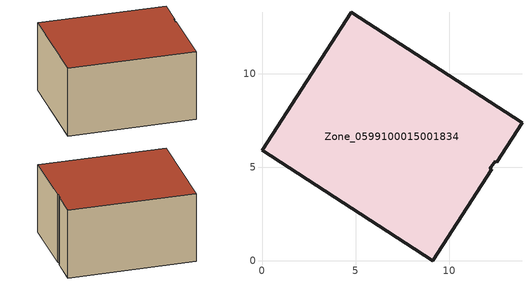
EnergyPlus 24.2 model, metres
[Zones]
Zone_0599100015001834
 floor ground (C_G): 0,5.91 4.77,13.29 13.9,7.38 12.54,5.28 12.47,5.32 12.18,4.93 12.29,4.89 9.13,0 z0.74
 wall outside (C_F): 4.77,13.29 0,5.91 9.13,0 12.29,4.89 12.18,4.93 12.47,5.32 12.54,5.28 13.9,7.38 4.77,13.29 z0.74:6.85
 roof outside (C_R): 12.47,5.32 12.54,5.28 13.9,7.38 4.77,13.29 0,5.91 9.13,0 12.29,4.89 12.18,4.93 z6.85
[BUILDING]
Pand.0599100015001834: North Axis=0; Terrain=City; Loads Convergence Tolerance Value=0.04; Temperature Convergence Tolerance Value=0.4; Solar Distribution=FullExterior; Maximum Number of Warmup Days=25; Minimum Number of Warmup Days=1
[Site:Location]
Rotterdam.The.Hague.AP_ZH_NLD Design_Conditions: Latitude=51.96; Longitude=4.45; Time Zone=1; Elevation=-4.5
[SITE:GROUNDTEMPERATURE:BUILDINGSURFACE]
18, 18, 18, 18, 18, 18, 18, 18, 18, 18, 18, 18
[MATERIAL] Thermal Absorptance=0.9; Solar Absorptance=0.7; Visible Absorptance=0.7
Name | Roughness | Thickness | Conductivity | Density | Specific Heat
G.D.1965-1974 | MediumSmooth | 0.15 | 0.882353 | 540 | 1210
F.D.1965-1974 | Rough | 0.3 | 0.697674 | 1920 | 840
R.D.1965-1974 | MediumRough | 0.2 | 0.232558 | 1500 | 1000
[CONSTRUCTION]
C_G: G.D.1965-1974
C_F: F.D.1965-1974
C_R: R.D.1965-1974
[ZONE]
Zone_0599100015001834: Type=1; Multiplier=1; Ceiling Height=Autocalculate; Volume=Autocalculate; Floor Area=autocalculate; Part of Total Floor Area=Yes
[ZONEINFILTRATION:DESIGNFLOWRATE]
Infil_Zone_0599100015001834: Zone or ZoneList or Space or SpaceList=Zone_0599100015001834; Schedule=AlwaysOn; Design Flow Rate Calculation Method=Flow/Area; Flow Rate per Floor Area=0.0042; Constant Term Coefficient=1; Temperature Term Coefficient=0; Velocity Term Coefficient=0; Velocity Squared Term Coefficient=0
[HVACTEMPLATE:ZONE:IDEALLOADSAIRSYSTEM]
Zone_0599100015001834: Maximum Heating Supply Air Temperature=50; Minimum Cooling Supply Air Temperature=13; Maximum Heating Supply Air Humidity Ratio=0.0156; Minimum Cooling Supply Air Humidity Ratio=0.0077; Heating Limit=NoLimit; Cooling Limit=NoLimit; Dehumidification Control Type=ConstantSensibleHeatRatio; Cooling Sensible Heat Ratio=0.7; Dehumidification Setpoint=60; Humidification Control Type=None; Humidification Setpoint=30; Outdoor Air Method=None; Outdoor Air Flow Rate per Person=0.00944; Outdoor Air Flow Rate per Zone Floor Area=0; Outdoor Air Flow Rate per Zone=0; Demand Controlled Ventilation Type=None; Outdoor Air Economizer Type=NoEconomizer; Heat Recovery Type=None; Sensible Heat Recovery Effectiveness=0.7; Latent Heat Recovery Effectiveness=0.65
[ZONECONTROL:THERMOSTAT]
ThermostatControl_Zone_0599100015001834: Zone or ZoneList=Zone_0599100015001834; Control Type Schedule=DualSetpointControlType; Control 1=Thermostat_Zone_0599100015001834; Temperature Difference Between Cutout And Setpoint=0
[THERMOSTATSETPOINT:DUALSETPOINT]
Thermostat_Zone_0599100015001834: Heating Setpoint Temperature Schedule=HeatingSetpoint_Zone_0599100015001834; Cooling Setpoint Temperature Schedule=CoolingSetpoint_Zone_0599100015001834
[SCHEDULE:COMPACT]
HeatingSetpoint_Zone_0599100015001834: Through: 12/31, For: AllDays, Until: 24:00, 21
CoolingSetpoint_Zone_0599100015001834: Through: 12/31, For: AllDays, Until: 24:00, 24
DualSetpointControlType: Through: 12/31, For: AllDays, Until: 24:00, 4
AlwaysOn: Through: 12/31, For: AllDays, Until: 24:00, 1
